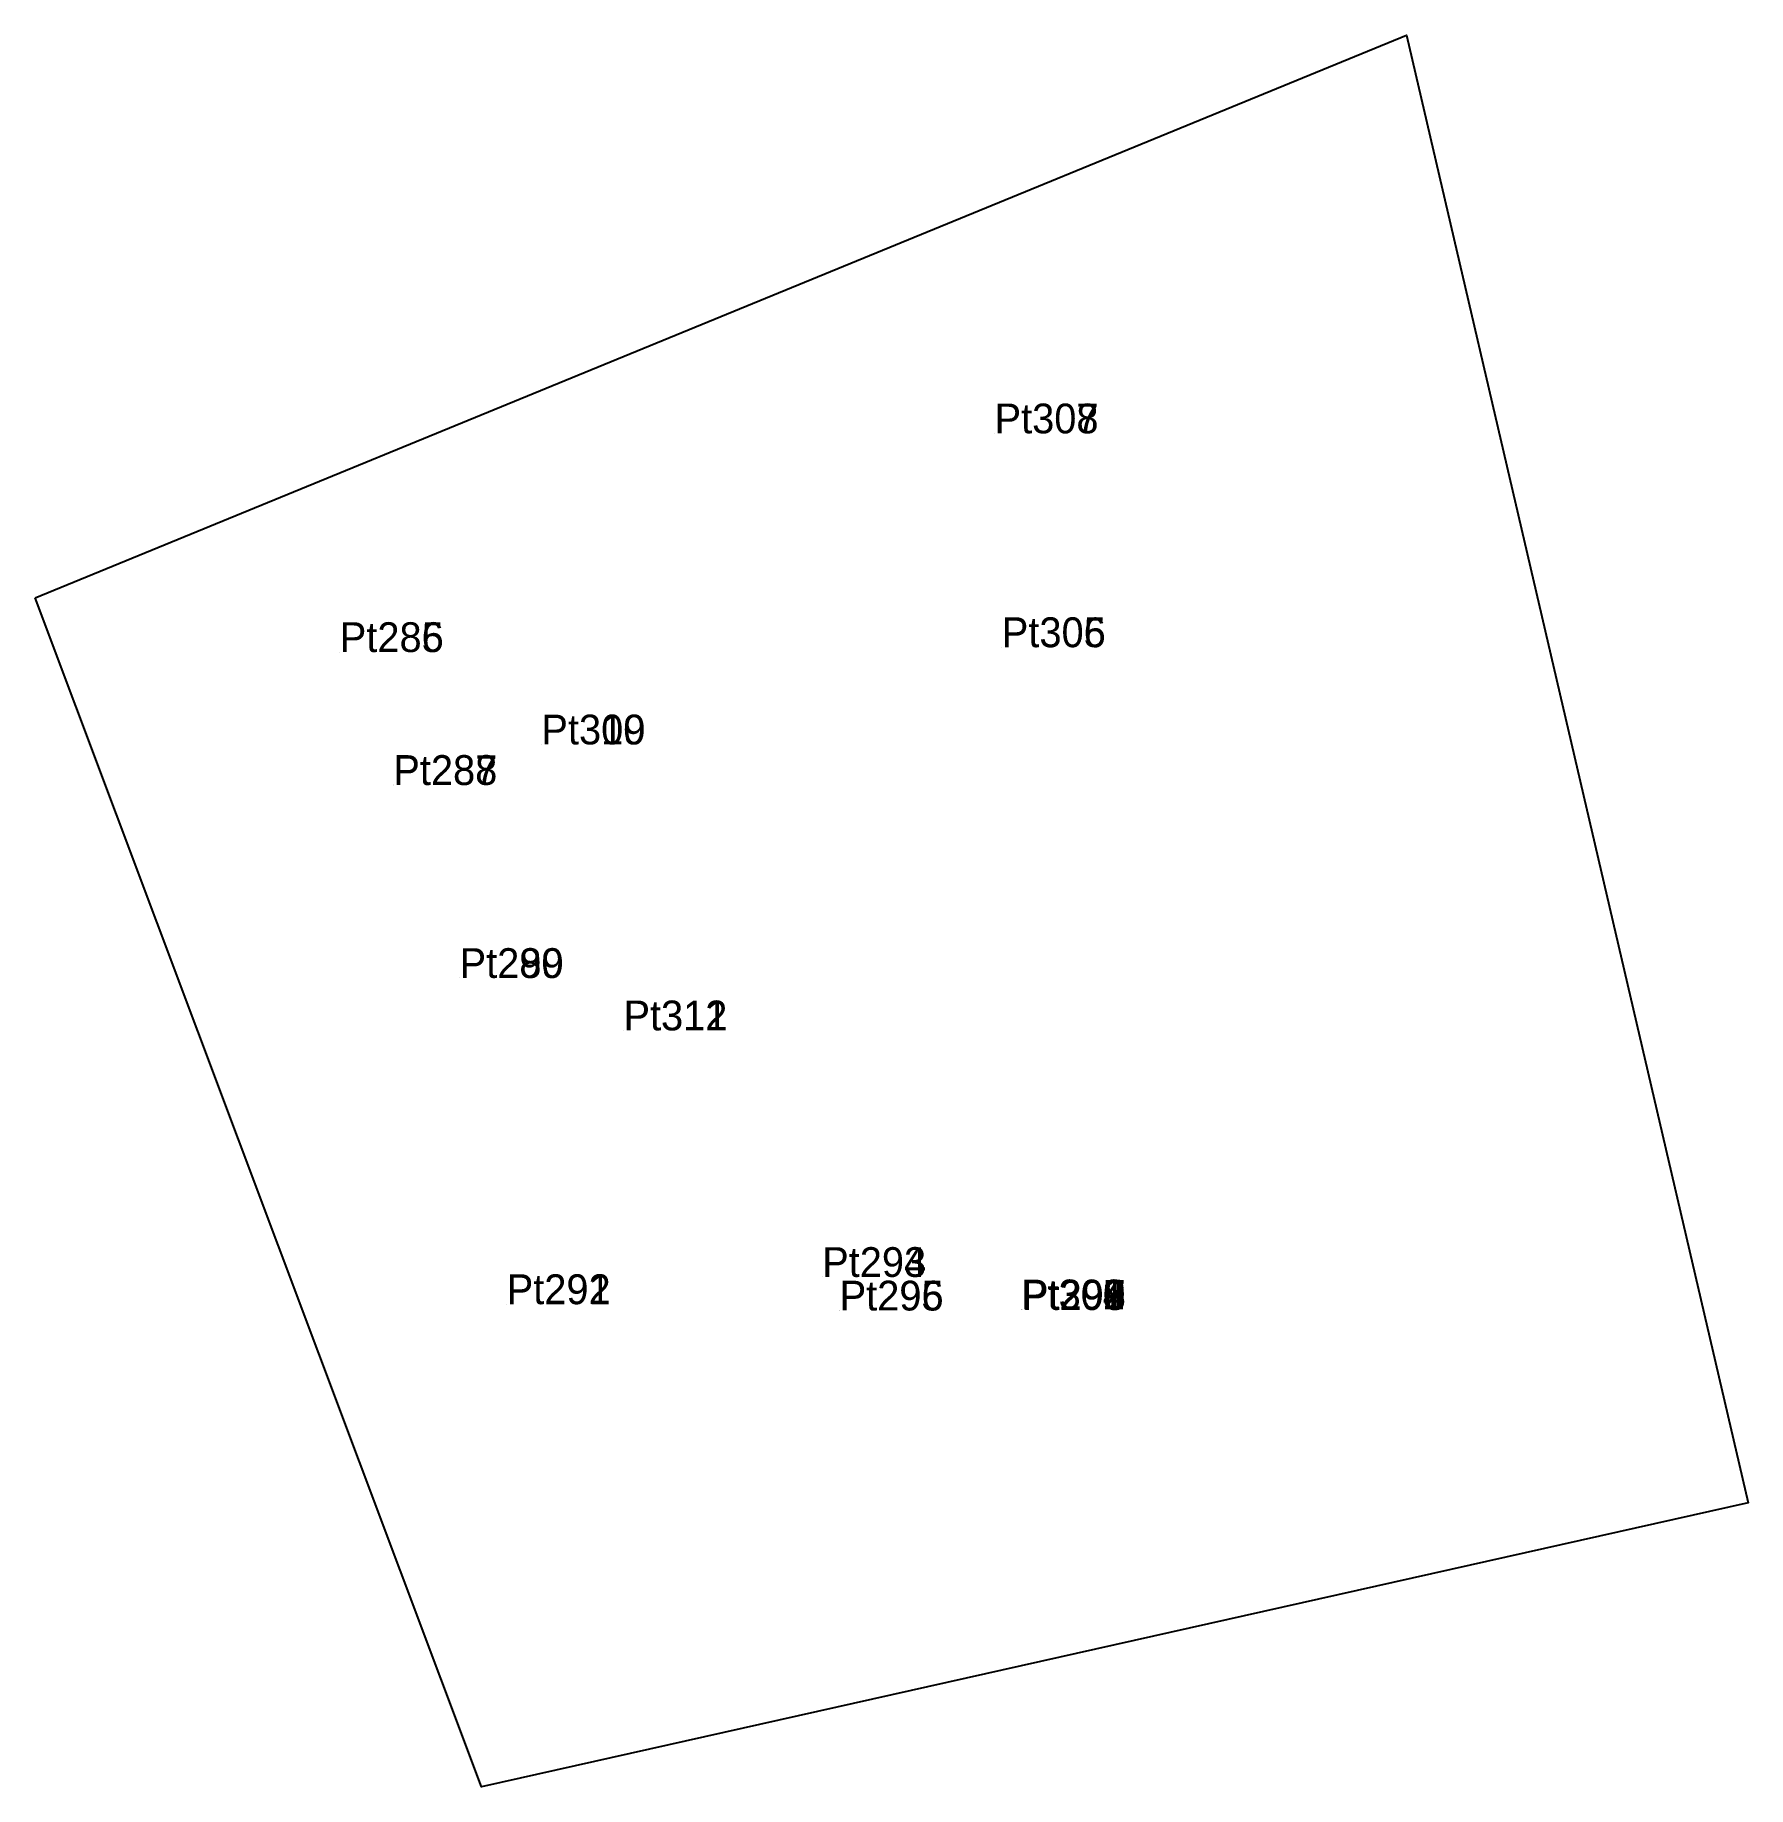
# Model space of a CAD drawing. Extents: x 549170 to 552127, y 1838117 to 1841166.
# Drawn here: x 550672.8 to 550776.5, y 1838116.8 to 1838222.8 of the extents above; entities outside this region: 4.
import ezdxf

# ---------------------------------------------------------------- set-up
doc = ezdxf.new("R2010")
doc.units = 0
for name, color, linetype in [('Level 12', 7, 'Continuous'), ('Level 36', 7, 'Continuous'), ('Level 7', 7, 'Continuous')]:
    doc.layers.add(name, color=color, linetype=linetype)

msp = doc.modelspace()

# ---------------------------------------------------------------- linework, layer by layer
at = {"layer": 'Level 36'}
msp.add_lwpolyline([(550672.81, 1838188.71), (550755.79, 1838222.77), (550776.46, 1838133.96), (550699.83, 1838116.77)], close=True, dxfattribs=at)
at = {"layer": 'Level 7'}
for p, q in [((552120.88, 1839218.7), (552120.88, 1839218.7)), ((552120.9, 1839218.71), (552120.9, 1839218.71)), ((550730.87, 1838198.67), (550730.87, 1838198.67)), ((550730.87, 1838198.67), (550730.87, 1838198.67)), ((550691.25, 1838185.44), (550691.25, 1838185.44)), ((550691.25, 1838185.44), (550691.25, 1838185.44)), ((550731.31, 1838185.74), (550731.31, 1838185.74)), ((550731.31, 1838185.73), (550731.31, 1838185.73)), ((550703.45, 1838179.85), (550703.45, 1838179.85)), ((550703.45, 1838179.85), (550703.45, 1838179.85)), ((550694.49, 1838177.4), (550694.49, 1838177.4)), ((550694.49, 1838177.39), (550694.49, 1838177.39)), ((550698.5, 1838165.72), (550698.5, 1838165.72)), ((550698.5, 1838165.72), (550698.5, 1838165.72)), ((550708.41, 1838162.55), (550708.41, 1838162.55)), ((550708.42, 1838162.55), (550708.42, 1838162.55)), ((550720.44, 1838147.63), (550720.44, 1838147.63)), ((550720.44, 1838147.63), (550720.44, 1838147.63)), ((550701.35, 1838145.99), (550701.35, 1838145.99)), ((550701.35, 1838145.98), (550701.35, 1838145.98)), ((550721.49, 1838145.6), (550721.49, 1838145.6)), ((550721.5, 1838145.6), (550721.5, 1838145.6)), ((550732.47, 1838145.67), (550732.47, 1838145.67)), ((550732.47, 1838145.67), (550732.47, 1838145.67)), ((550732.47, 1838145.67), (550732.47, 1838145.67)), ((550732.47, 1838145.67), (550732.47, 1838145.67)), ((550732.47, 1838145.67), (550732.47, 1838145.67)), ((550732.52, 1838145.66), (550732.52, 1838145.66)), ((550732.52, 1838145.64), (550732.52, 1838145.64)), ((550732.53, 1838145.63), (550732.53, 1838145.63))]:
    msp.add_line(p, q, dxfattribs=at)

# ---------------------------------------------------------------- texts
at = {"layer": 'Level 12'}
for s, p in [('Pt283', (552120.88, 1839218.7)), ('Pt284', (552120.9, 1839218.71)), ('Pt308', (550730.87, 1838198.67)), ('Pt307', (550730.87, 1838198.67)), ('Pt305', (550731.31, 1838185.74)), ('Pt306', (550731.31, 1838185.73)), ('Pt286', (550691.25, 1838185.44)), ('Pt285', (550691.25, 1838185.44)), ('Pt309', (550703.45, 1838179.85)), ('Pt310', (550703.45, 1838179.85)), ('Pt287', (550694.49, 1838177.39)), ('Pt288', (550694.49, 1838177.4)), ('Pt289', (550698.5, 1838165.72)), ('Pt290', (550698.5, 1838165.72)), ('Pt312', (550708.41, 1838162.55)), ('Pt311', (550708.42, 1838162.55)), ('Pt294', (550720.44, 1838147.63)), ('Pt293', (550720.44, 1838147.63)), ('Pt291', (550701.35, 1838145.98)), ('Pt292', (550701.35, 1838145.99)), ('Pt295', (550721.49, 1838145.6)), ('Pt296', (550721.5, 1838145.6)), ('Pt300', (550732.47, 1838145.67)), ('Pt301', (550732.47, 1838145.67)), ('Pt302', (550732.47, 1838145.67)), ('Pt303', (550732.47, 1838145.67)), ('Pt304', (550732.47, 1838145.67)), ('Pt299', (550732.52, 1838145.66)), ('Pt297', (550732.52, 1838145.64)), ('Pt298', (550732.53, 1838145.63))]:
    msp.add_text(s, height=1.8, dxfattribs=at).set_placement(p)

doc.saveas('drawing.dxf')
